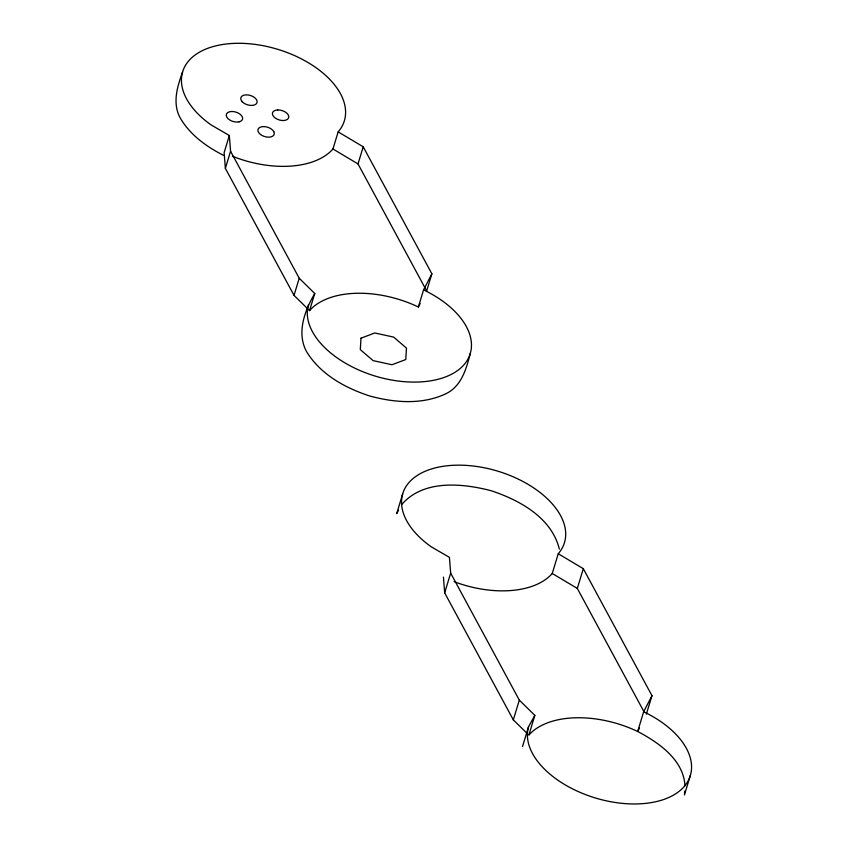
<?xml version="1.0" encoding="UTF-8"?>
<svg xmlns="http://www.w3.org/2000/svg" width="867" height="867" viewBox="0 0 867 867"><rect width="100%" height="100%" fill="white"/><g stroke="black" fill="none" stroke-linecap="round" stroke-linejoin="round"><path stroke-width="1.3" d="M684.507 793.663L684.659 791.062M684.973 785.849C683.608 759.806 658.801 742.618 637.668 731.488A84.489 49.061 16.9 0 0 528.848 735.129L534.841 715.383L519.322 700.124L450.667 573.12L449.431 557.373L431.278 546.828A84.489 49.061 16.9 0 1 416.052 476.265A84.489 49.061 16.9 0 1 524.167 482.15A84.489 49.061 16.9 0 1 558.25 553.742L583.318 568.687L651.973 695.692L646.348 714.202M182.579 72.037C177.15 86.949 172.045 103.737 180.574 118.584C190.491 135.144 206.4 146.621 223.339 155.247M232.356 156.223A84.489 49.061 16.9 0 0 332.95 148.983L358.017 163.928L426.672 290.933L431.874 273.82L363.219 146.816L338.152 131.871A84.489 49.061 16.9 0 0 304.068 60.289A84.489 49.061 16.9 0 0 195.953 54.393A84.489 49.061 16.9 0 0 211.18 124.956L229.332 135.512L224.141 152.625L225.366 168.361L294.021 295.365L309.552 310.624A84.489 49.061 16.9 0 1 418.371 306.994L420.148 303.548M225.366 168.361L230.568 151.248L229.332 135.512M332.95 148.983L338.152 131.871M294.021 295.365L299.223 278.253L230.568 151.248M299.223 278.253L314.754 293.512C304.761 310.559 296.416 332.581 306.441 351.428C320.335 374.338 344.882 387.863 369.689 395.981C394.745 402.797 422.608 405.03 446.635 393.401C461.786 385.555 466.348 368.627 470.326 353.346M309.552 310.624L314.754 293.512M358.017 163.928L363.219 146.816M418.371 306.994L423.562 289.881L431.874 273.82M402.678 493.908L396.674 513.654L398.571 510.24M527.017 733.33L513.318 719.87L444.663 592.855L450.667 573.12M454.08 581.659A84.489 49.061 16.9 0 0 552.246 573.488L558.25 553.742M513.318 719.87L519.322 700.124M522.541 746.498L528.545 726.752L534.841 715.383M644.051 711.872L577.314 588.422L583.318 568.687M651.973 695.692L643.661 711.753L637.668 731.488L639.445 728.052M684.421 794.963L690.425 775.217M401.714 504.551C423.367 479.386 462.165 483.157 491.318 490.765C519.864 500.302 551.575 517.632 559.345 549.093M552.246 573.488L577.314 588.422M443.438 577.119L444.663 592.855M643.661 711.753A84.489 49.061 16.9 0 1 686.816 783.031A84.489 49.061 16.9 0 1 588.78 795.808A84.489 49.061 16.9 0 1 528.545 726.752M423.562 289.881A84.489 49.061 16.9 0 1 466.717 361.16A84.489 49.061 16.9 0 1 368.681 373.937A84.489 49.061 16.9 0 1 308.446 304.881M360.997 338.184L360.304 349.629L373.135 360.629L391.971 364.736L405.778 359.545L406.471 348.09L393.64 337.09L374.804 332.982L360.997 338.184M277.743 109.946L275.847 110.196A8.453 4.909 16.9 0 0 272.91 115.495A8.453 4.909 16.9 0 0 281.374 120.426L283.466 120.535A8.453 4.909 16.9 0 0 288.299 114.986A8.453 4.909 16.9 0 0 277.743 109.946M239.184 121.835L237.298 122.074A8.453 4.909 16.9 0 1 226.742 117.045A8.453 4.909 16.9 0 1 231.576 111.496L233.667 111.605A8.453 4.909 16.9 0 1 242.131 116.525A8.453 4.909 16.9 0 1 239.184 121.835M273.799 131.632L272.791 130.278A8.453 4.909 16.9 0 0 263.243 126.604A8.453 4.909 16.9 0 0 257.922 130.765L258.409 132.152A8.453 4.909 16.9 0 0 268.965 137.181A8.453 4.909 16.9 0 0 273.799 131.632M242.24 101.753L241.243 100.399A8.453 4.909 16.9 0 1 246.076 94.85A8.453 4.909 16.9 0 1 256.632 99.878L257.109 101.255A8.453 4.909 16.9 0 1 251.798 105.427A8.453 4.909 16.9 0 1 242.24 101.753"/></g></svg>
